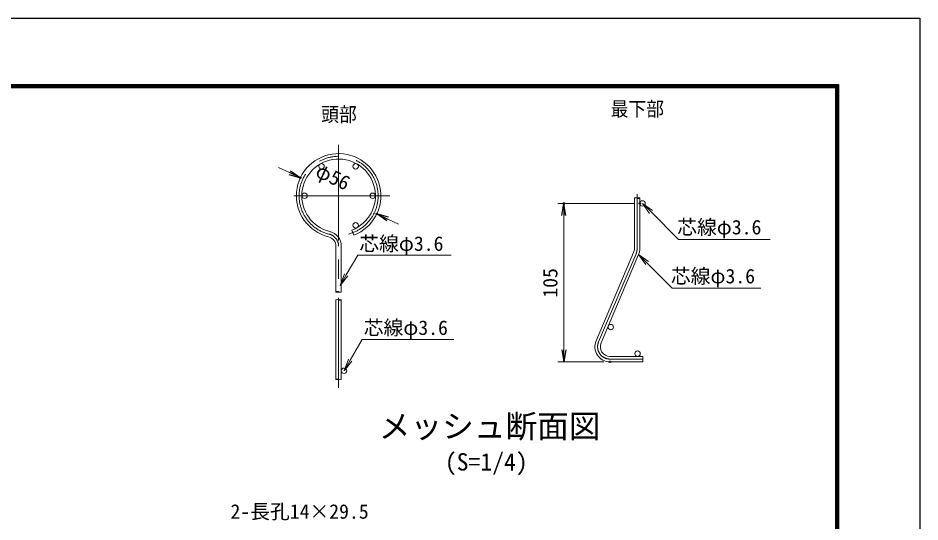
# Model space of a CAD drawing. Units: millimetres, scale not verified, with parts at other scales. Extents: x -4200 to 4200, y -2970 to 2970.
# Drawn here: x 1210 to 4200, y 1299 to 2970 of the extents above; entities that cross this region are included whole.
import ezdxf
from ezdxf.enums import TextEntityAlignment as Align

# ---------------------------------------------------------------- set-up
doc = ezdxf.new("R2010")
doc.units = ezdxf.units.MM
doc.header["$LTSCALE"] = 10
doc.header["$PDMODE"] = 32
doc.header["$PDSIZE"] = 5
doc.linetypes.add('USER1', pattern=[50.8, 31.75, -6.35, 6.35, -6.35])
for name, color, linetype, lineweight in [('0-0_D-STR-DIM', 7, 'Continuous', 13), ('0-2_D-BMK', 2, 'USER1', 13), ('0-4_D-STR2', 7, 'Continuous', 13), ('0-5_0', 7, 'Continuous', 25), ('0-6_Defpoints', 7, 'Continuous', 25), ('0-7_D-STR-TXT', 7, 'Continuous', 13), ('0-C_D-TTL', 7, 'Continuous', 25)]:
    doc.layers.add(name, color=color, linetype=linetype, lineweight=lineweight)
doc.layers.add('0-8_D-TTL-TXT', color=7, linetype='Continuous')
doc.styles.add('ＭＳ ゴシック', font='')
doc.styles.get('ＭＳ ゴシック').set_extended_font_data('MS Gothic')

# ---------------------------------------------------------------- blocks, each defined once
blk = doc.blocks.new('_Open')
at = {"layer": '0-5_0'}
blk.add_line((-10, 1.667), (0, 0), dxfattribs=at)
blk.add_lwpolyline([(-10, -1.667), (0, 0), (-10, 0)], dxfattribs=at)

msp = doc.modelspace()

# ---------------------------------------------------------------- linework, layer by layer
at = {"layer": '0-0_D-STR-DIM'}
for p, q in [((2110.16, 2457.71), (2074.01, 2474.84)), ((3251.56, 2355.27), (2999.57, 2355.27)), ((2435.45, 2303.47), (2471.59, 2286.34)), ((3019.57, 1870.27), (3019.57, 2315.27)), ((3152.56, 1830.27), (2999.57, 1830.27))]:
    msp.add_line(p, q, dxfattribs=at)
at = {"layer": '0-2_D-BMK'}
for p, q in [((2272.8, 2550.09), (2272.8, 1744.51)), ((2442.3, 2380.59), (2103.3, 2380.59)), ((3262.56, 2205.57), (3262.56, 2385.93)), ((3134.82, 1896.29), (3259.3, 2189.55)), ((3281.56, 1839.27), (3172.56, 1839.27))]:
    msp.add_line(p, q, dxfattribs=at)
for centre, radius, start, end in [((2272.8, 2380.59), 131, 284.7, 256.20952), ((2231.8, 2213.55), 41, 0, 76.20952), ((3221.56, 2205.57), 41, 337, 0), ((3172.56, 1880.27), 41, 157, 270)]:
    msp.add_arc(centre, radius, start, end, dxfattribs=at)
at = {"layer": '0-4_D-STR2'}
for p, q in [((3253.56, 2205.57), (3253.56, 2372.99)), ((3271.56, 2205.57), (3271.56, 2372.99)), ((2317.02, 2266.88), (2323.54, 2250.11)), ((2263.8, 2213.55), (2263.8, 2062.37)), ((2281.8, 2213.55), (2281.8, 2062.28)), ((3126.53, 1899.8), (3251.01, 2193.06)), ((3143.1, 1892.77), (3267.58, 2186.03)), ((2263.8, 2035.38), (2263.8, 1771.81)), ((2281.8, 2035.38), (2281.8, 1771.81)), ((3281.56, 1848.27), (3172.56, 1848.27)), ((3281.56, 1830.27), (3172.56, 1830.27)), ((3281.56, 1848.27), (3281.56, 1830.27))]:
    msp.add_line(p, q, dxfattribs=at)
for centre in [(2216.3, 2478.45), (2329.3, 2478.45), (2159.8, 2380.59), (2385.8, 2380.59), (3280.56, 2355.27), (2329.3, 2282.73), (3175.22, 1945.4), (3264.06, 1857.27), (2290.8, 1800.59)]:
    msp.add_circle(centre, 9, dxfattribs=at)
for centre, radius, start, end in [((2272.8, 2380.59), 140, 291.25, 256.20952), ((2272.8, 2380.59), 122, 291.25, 256.20952), ((2231.8, 2213.55), 32, 0, 76.20952), ((2231.8, 2213.55), 50, 0, 76.20952), ((3221.56, 2205.57), 32, 337, 0), ((3221.56, 2205.57), 50, 337, 0), ((3172.56, 1880.27), 50, 157, 270), ((3172.56, 1880.27), 32, 157, 270)]:
    msp.add_arc(centre, radius, start, end, dxfattribs=at)
for centre, major_axis, start_param in [((3258.07, 2372.9), (-4.5, 0), 3.2194146), ((2268.32, 2035.29), (-4.5, 0), 3.2194146), ((2277.3, 2062.37), (4.5, 0), 3.1415927), ((2277.27, 1771.94), (4.5, 0), 3.2194146)]:
    msp.add_ellipse(centre, major_axis=major_axis, ratio=0.246642, start_param=start_param, end_param=6.2053633, dxfattribs=at)
for centre, major_axis in [((3267.07, 2372.9), (-4.5, 0)), ((2268.3, 2062.37), (4.5, 0)), ((2277.32, 2035.29), (-4.5, 0)), ((2268.27, 1771.94), (4.5, 0))]:
    msp.add_ellipse(centre, major_axis=major_axis, ratio=0.246642, dxfattribs=at)
at = {"layer": '0-6_Defpoints'}
for p in [(2146.3, 2440.57), (3019.57, 2355.27), (3271.56, 2355.27), (2399.3, 2320.61), (3172.56, 1830.27)]:
    msp.add_point(p, dxfattribs=at)
at = {"layer": '0-7_D-STR-TXT'}
for p, q in [((3304.13, 2322.27), (3280.56, 2355.27)), ((3291.15, 2153.03), (3267.58, 2186.03)), ((2303.79, 2114.86), (2278.01, 2083.55)), ((2316.58, 1831.9), (2290.8, 1800.59))]:
    msp.add_line(p, q, dxfattribs=at)
for points in [[(3313.56, 2331.7), (3280.56, 2355.27), (3308.84, 2326.98), (3399.58, 2236.24), (3696.5, 2236.24), (3703.7, 2236.24)], [(2292.24, 2121.53), (2278.01, 2083.55), (2298.01, 2118.2), (2335.99, 2183.98), (2639.32, 2183.98), (2646.52, 2183.98)], [(3300.58, 2162.46), (3267.58, 2186.03), (3295.87, 2157.75), (3378.91, 2074.71), (3665.97, 2074.71), (3673.17, 2074.71)], [(2305.03, 1838.56), (2290.8, 1800.59), (2310.8, 1835.23), (2350.65, 1904.25), (2647.3, 1904.25), (2654.5, 1904.25)]]:
    msp.add_lwpolyline(points, dxfattribs=at)
at = {"layer": '0-C_D-TTL', "color": 2}
msp.add_lwpolyline([(-4199.62, 2970), (4200.38, 2970), (4200.38, -2970), (-4199.62, -2970)], close=True, dxfattribs=at)
at = {"layer": '0-C_D-TTL'}
for points in [[(-3929.62, 2750), (3930.38, 2750), (3930.38, -2750), (-3929.62, -2750)], [(-3927.12, 2747.5), (3927.88, 2747.5), (3927.88, -2747.5), (-3927.12, -2747.5)], [(-3924.62, 2745), (3925.38, 2745), (3925.38, -2745), (-3924.62, -2745)], [(-3922.12, 2742.5), (3922.88, 2742.5), (3922.88, -2742.5), (-3922.12, -2742.5)], [(-3919.62, 2740), (3920.38, 2740), (3920.38, -2740), (-3919.62, -2740)]]:
    msp.add_lwpolyline(points, close=True, dxfattribs=at)

# ---------------------------------------------------------------- block references
at = {"layer": '0-0_D-STR-DIM', "xscale": 4, "yscale": 4}
for p, rotation in [((2146.3, 2440.57), 334.63247), ((3019.57, 2355.27), 90), ((2399.3, 2320.61), 154.63247), ((3019.57, 1830.27), 270)]:
    msp.add_blockref('_Open', p, dxfattribs=dict(at, rotation=rotation))

# ---------------------------------------------------------------- texts
at = {"layer": '0-0_D-STR-DIM', "style": 'ＭＳ ゴシック'}
for s, rotation, p in [('φ56', 334.632, (2185.5, 2433.52)), ('105', 90, (3012.83, 2042.77))]:
    msp.add_text(s, height=48.09, rotation=rotation, dxfattribs=at).set_placement(p, align=Align.BOTTOM_LEFT)
at = {"layer": '0-7_D-STR-TXT', "style": 'ＭＳ ゴシック', "width": 0.9}
for s, p in [('最下部', (3174.74, 2630.13)), ('頭部', (2215.02, 2612.25))]:
    msp.add_text(s, height=48.09, dxfattribs=at).set_placement(p, align=Align.BOTTOM_LEFT)
at = {"layer": '0-7_D-STR-TXT', "style": 'ＭＳ ゴシック'}
for s, p in [('芯線φ3.6', (3395.55, 2238.3)), ('芯線φ3.6', (2341.42, 2183.75)), ('芯線φ3.6', (3374.57, 2075.97)), ('芯線φ3.6', (2356.15, 1905)), ('2-長孔14×29.5', (1914.19, 1295.56))]:
    msp.add_text(s, height=48.09, dxfattribs=at).set_placement(p, align=Align.BOTTOM_LEFT)
at = {"layer": '0-8_D-TTL-TXT', "style": 'ＭＳ ゴシック'}
for s, height, p in [('メッシュ断面図', 76.98, (2406.08, 1554.91)), ('(S=1/4)', 57.7, (2625.07, 1452.38))]:
    msp.add_text(s, height=height, dxfattribs=at).set_placement(p, align=Align.BOTTOM_LEFT)

doc.saveas('drawing.dxf')
